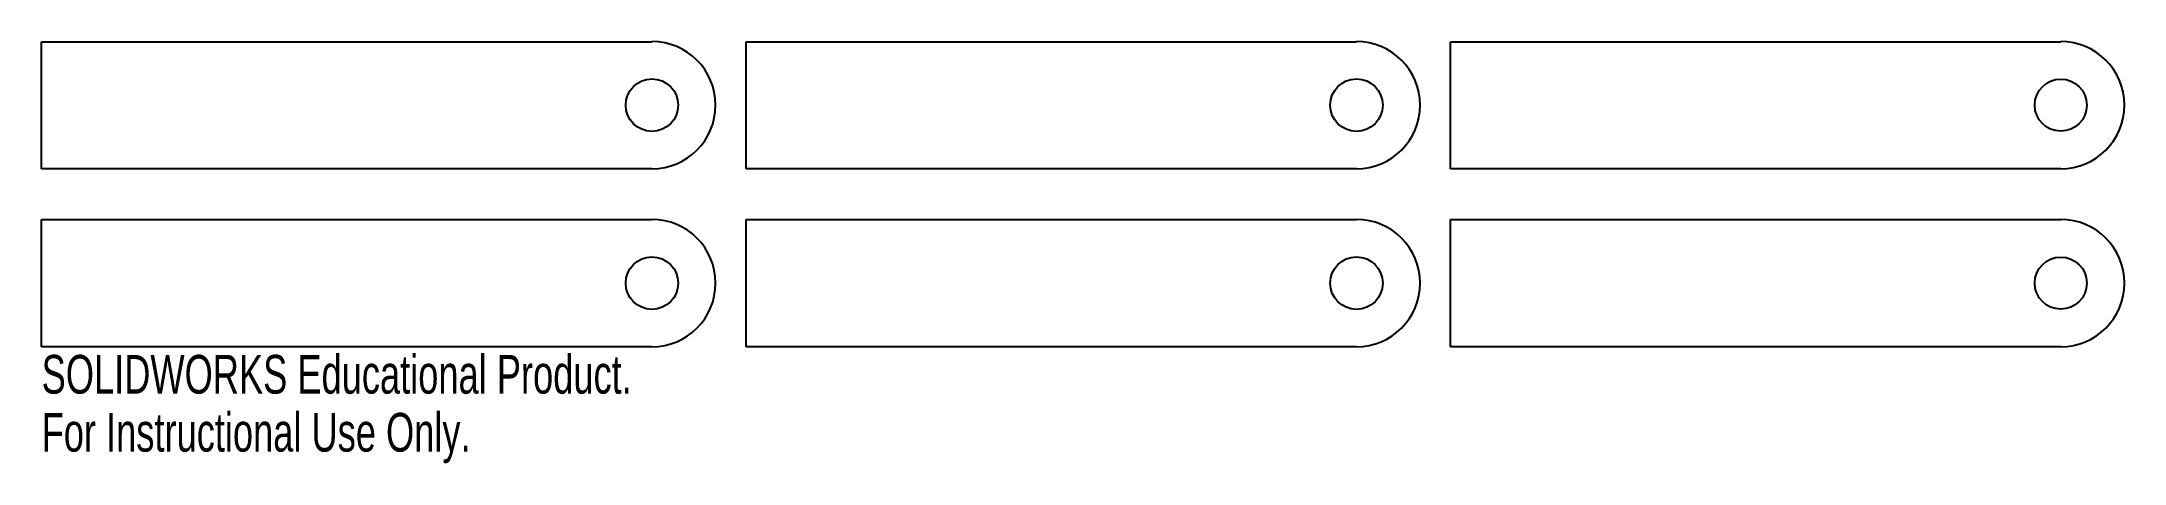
# Paper-space layout '_Top' of a CAD drawing. Header units: inches. Extents: x -1.8 to 8.4, y -1.6 to 0.5.
import ezdxf

# ---------------------------------------------------------------- set-up
doc = ezdxf.new("R2010")
doc.units = ezdxf.units.IN
doc.header["$MEASUREMENT"] = 0
doc.styles.add('SLDTEXTSTYLE0', font='TXT', dxfattribs={"width": 0.7})

psp = doc.layouts.new('_Top')

# ---------------------------------------------------------------- linework, layer by layer
at = {"color": 7, "linetype": 'Continuous', "lineweight": 25}
for p, q in [((-1.788, 0.463), (1.212, 0.463)), ((-1.788, -0.162), (-1.788, 0.463)), ((1.675, 0.463), (4.675, 0.463)), ((1.675, -0.162), (1.675, 0.463)), ((5.137, 0.463), (8.137, 0.463)), ((5.137, -0.162), (5.137, 0.463)), ((1.212, -0.162), (-1.788, -0.162)), ((4.675, -0.162), (1.675, -0.162)), ((8.137, -0.162), (5.137, -0.162)), ((-1.788, -0.412), (1.212, -0.412)), ((-1.788, -1.037), (-1.788, -0.412)), ((1.675, -0.412), (4.675, -0.412)), ((1.675, -1.037), (1.675, -0.412)), ((5.137, -0.412), (8.137, -0.412)), ((5.137, -1.037), (5.137, -0.412)), ((1.212, -1.037), (-1.788, -1.037)), ((4.675, -1.037), (1.675, -1.037)), ((8.137, -1.037), (5.137, -1.037))]:
    psp.add_line(p, q, dxfattribs=at)
for centre, radius in [((1.212, 0.151), 0.129), ((4.675, 0.151), 0.129), ((8.137, 0.151), 0.128), ((1.212, -0.724), 0.129), ((4.675, -0.724), 0.129), ((8.137, -0.724), 0.128)]:
    psp.add_circle(centre, radius, dxfattribs=at)
for centre in [(1.212, 0.151), (4.675, 0.151), (8.137, 0.151), (1.212, -0.724), (4.675, -0.724), (8.137, -0.724)]:
    psp.add_arc(centre, 0.313, 270, 90, dxfattribs=at)

# ---------------------------------------------------------------- texts
at = {"color": 7, "linetype": 'Continuous', "char_height": 0.1903, "attachment_point": 1, "style": 'SLDTEXTSTYLE0'}
for s, insert in [('SOLIDWORKS Educational Product.', (-1.788, -1.077)), ('For Instructional Use Only.', (-1.788, -1.362))]:
    psp.add_mtext(s, dxfattribs=dict(at, insert=insert))

doc.saveas('drawing.dxf')
